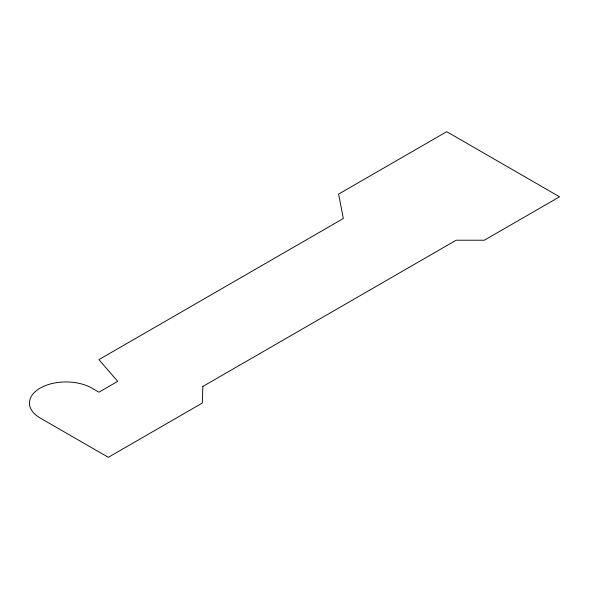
<?xml version="1.0" encoding="UTF-8"?>
<svg xmlns="http://www.w3.org/2000/svg" width="589" height="589" viewBox="0 0 589 589"><rect width="100%" height="100%" fill="white"/><g stroke="black" fill="none" stroke-linecap="round" stroke-linejoin="round"><path stroke-width="0.88" d="M202.822 386.48L202.321 403.053L108.317 457.322L40.155 417.976A36.562 21.108 0 0 1 40.155 388.122A36.562 21.108 0 0 1 91.862 388.122L98.915 392.193L117.712 381.341L98.915 359.629L343.335 218.519L338.631 194.09L446.742 131.678L559.55 196.807L484.342 240.224L456.144 240.224L202.822 386.48"/></g></svg>
